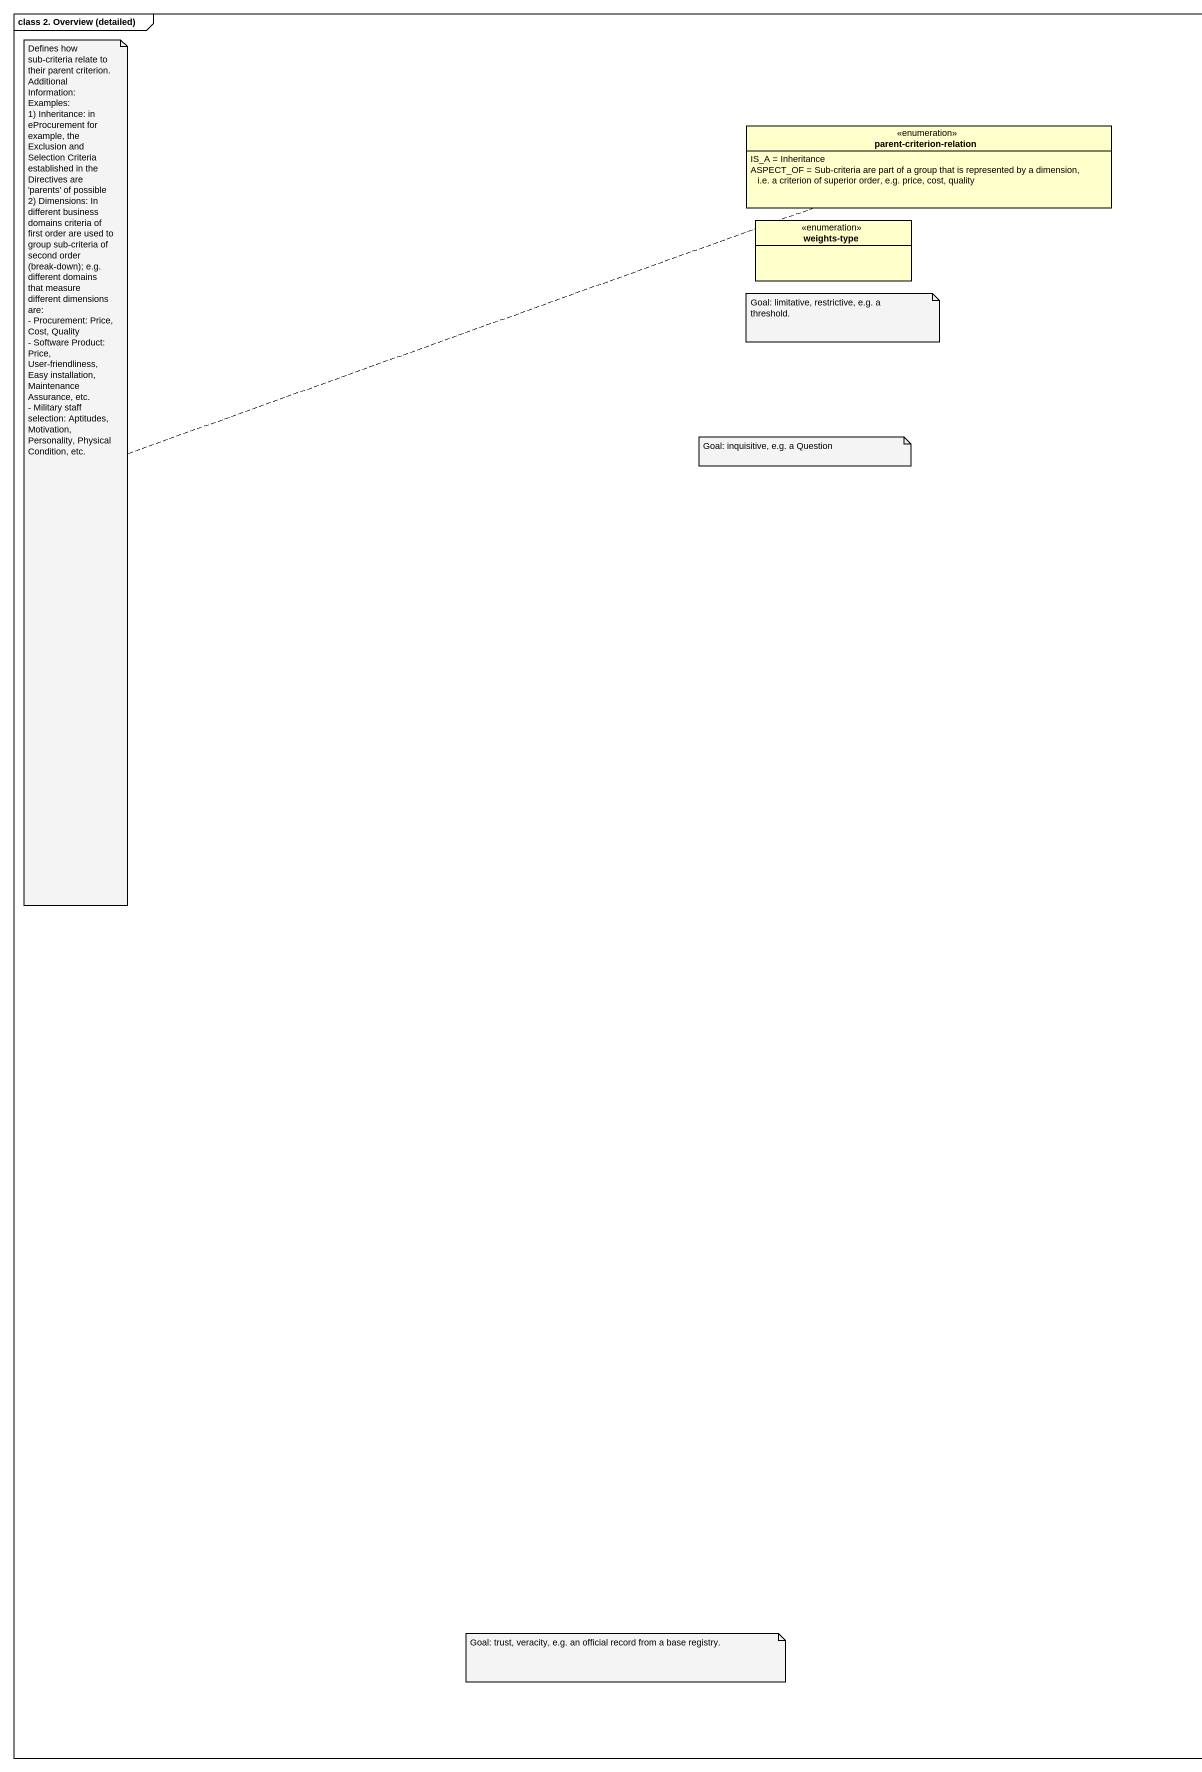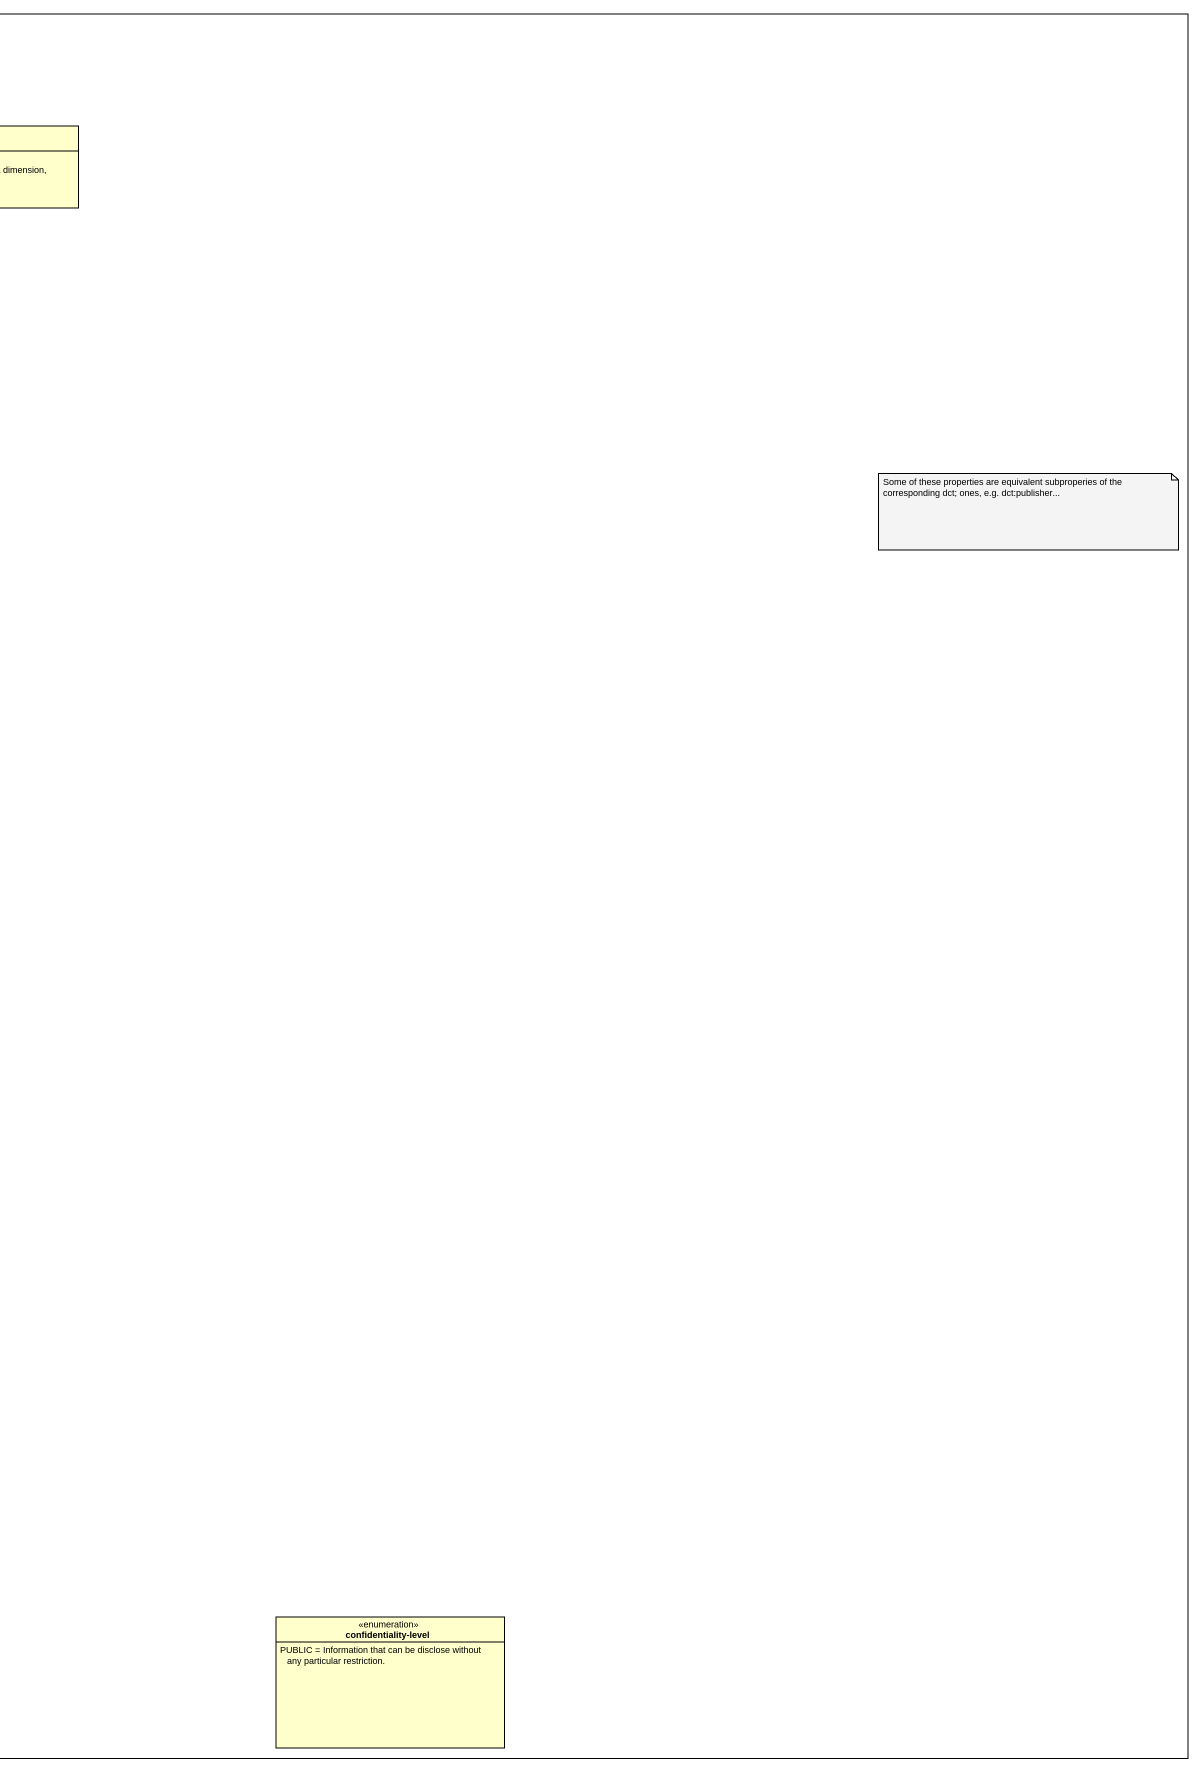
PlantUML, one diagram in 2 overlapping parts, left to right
@startuml
mainframe class 2. Overview (detailed)
hide circle
hide empty members
enum "parent-criterion-relation" as parent_criterion_relation {
  IS_A = Inheritance
  ASPECT_OF = Sub-criteria are part of a group that is represented by a dimension, i.e. a criterion of superior order, e.g. price, cost, quality
}
enum "weights-type" as weights_type
enum "confidentiality-level" as confidentiality_level {
  PUBLIC = Information that can be disclose without any particular restriction.
}
note left of parent_criterion_relation
  Defines how sub-criteria relate to their parent criterion.
  Additional Information:
  Examples:
  1) Inheritance: in eProcurement for example, the Exclusion and Selection Criteria established in the Directives are 'parents' of possible
  2) Dimensions: In different business domains criteria of first order are used to group sub-criteria of second order (break-down); e.g. different domains that measure different dimensions are:
  - Procurement: Price, Cost, Quality
  - Software Product: Price, User-friendliness, Easy installation, Maintenance Assurance, etc.
  - Military staff selection: Aptitudes, Motivation, Personality, Physical Condition, etc.
end note
note as N2
  Goal: limitative, restrictive, e.g. a threshold.
end note
note as N3
  Goal: inquisitive, e.g. a Question
end note
note as N4
  Some of these properties are equivalent subproperies of the corresponding dct; ones, e.g. dct:publisher...
end note
note as N5
  Goal: trust, veracity, e.g. an official record from a base registry.
end note
@enduml
